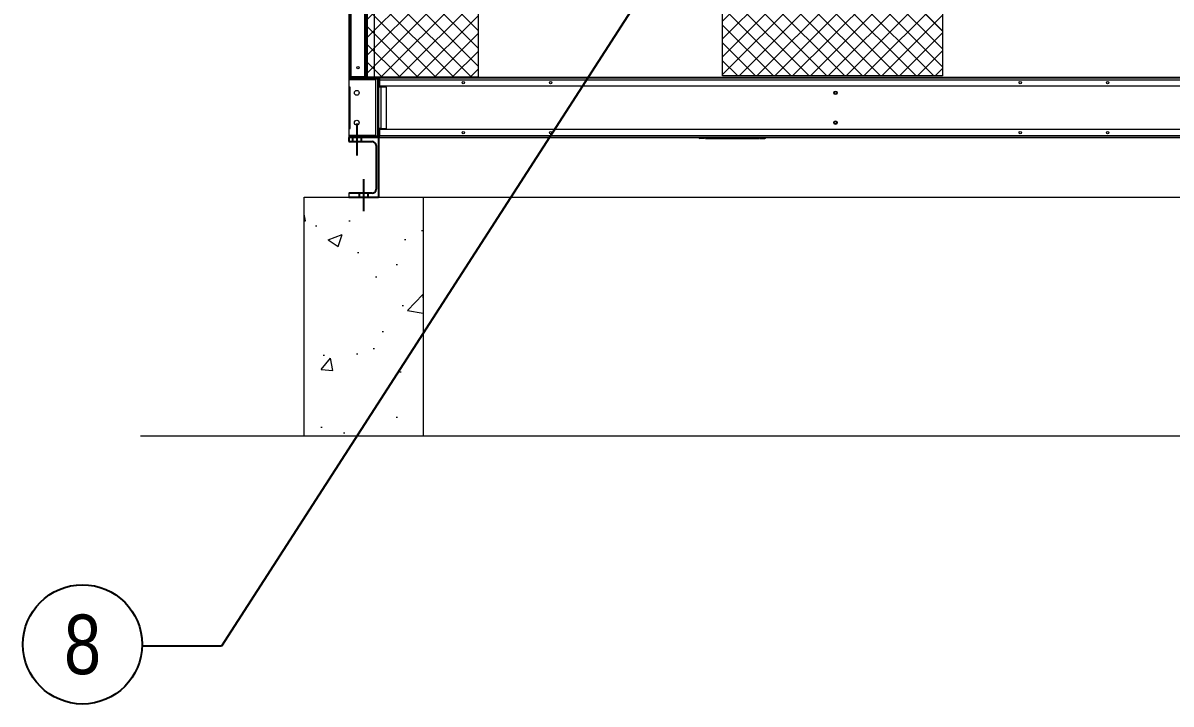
# Model space of a CAD drawing. Header units: millimetres. Extents: x 15155 to 44563, y 13060 to 33855.
# Drawn here: x 33153 to 36043, y 19218 to 20931 of the extents above; entities that cross this region are included whole.
import ezdxf
from ezdxf import colors
from ezdxf.entities.mleader import LeaderData, LeaderLine
from ezdxf.enums import TextEntityAlignment as Align
from ezdxf.math import Vec2, Vec3

# ---------------------------------------------------------------- set-up
doc = ezdxf.new("R2010")
doc.units = ezdxf.units.MM
doc.linetypes.add('CENTERX2', pattern=[4, 2.5, -0.5, 0.5, -0.5])
for name, color, linetype in [('냉각탑_dim', 1, 'Continuous'), ('냉각탑_text', 3, 'Continuous'), ('냉각탑_기초', 23, 'Continuous')]:
    doc.layers.add(name, color=color, linetype=linetype)
doc.styles.get("Standard").update_dxf_attribs({"font": 'arial.ttf'})
pattern_1 = [(45, (-1429928.074, -467572.614), (-22.4506403, 22.4506403), []), (135, (-1429928.074, -467572.614), (-22.4506403, -22.4506403), [])]

# ---------------------------------------------------------------- blocks, each defined once
blk = doc.blocks.new('2')
at = {"lineweight": 5}
h = blk.add_hatch(dxfattribs=at)
h.set_pattern_fill('ANSI37', scale=10)
h.set_pattern_definition(pattern_1)
h.paths.add_polyline_path([(34298.7, 20794.4), (34298.7, 22910.8), (34017.2, 22910.8), (34017.2, 20794.4)])
at = {"lineweight": 20}
h = blk.add_hatch(dxfattribs=at)
h.set_pattern_fill('ANSI37', scale=50)
h.set_pattern_definition([(45, (-1429928.07, -467572.61), (-112.253202, 112.253202), []), (135, (-1429928.07, -467572.61), (-112.253202, -112.253202), [])])
h.paths.add_polyline_path([(35467.7, 20797.8), (35467.7, 22914.2), (34913.9, 22914.2), (34913.9, 20797.8)])
at = {"lineweight": 5}
h = blk.add_hatch(dxfattribs=at)
h.set_pattern_fill('ANSI37', scale=10)
h.set_pattern_definition(pattern_1)
h.paths.add_polyline_path([(35467.7, 20797.8), (35467.7, 22914.2), (34913.9, 22914.2), (34913.9, 20797.8)])
at = {"color": 7, "lineweight": 20}
for p, q in [((33973.2, 24241.1), (33973.2, 20796.5)), ((33975.2, 24241.1), (33975.2, 20796.5)), ((33978.6, 24241.1), (33978.6, 20796.5)), ((34013.8, 20796.5), (34013.8, 24241.1)), ((34017.2, 20798.2), (34017.2, 22910.8)), ((34020.2, 20794.4), (37526.2, 20794.4)), ((34041, 20792.8), (37505.4, 20792.8)), ((37495.6, 20787.6), (34050.8, 20787.6)), ((34050.8, 20772.8), (37495.6, 20772.8)), ((37495.6, 20662.8), (34050.8, 20662.8)), ((34050.8, 20648), (37495.6, 20648)), ((34050.8, 20642.8), (37495.6, 20642.8))]:
    blk.add_line(p, q, dxfattribs=at)
at = {"color": 7, "lineweight": 20, "ltscale": 0.135166}
blk.add_line((34020.6, 20794.4), (34020.6, 21118.8), dxfattribs=at)
at = {"color": 7, "lineweight": 20, "ltscale": 0.134725}
blk.add_line((34037.2, 21118.8), (34037.2, 20795.4), dxfattribs=at)
at = {"color": 7, "lineweight": 20, "ltscale": 0.002}
blk.add_line((33973.2, 20796.5), (33973.2, 20791.7), dxfattribs=at)
at = {"color": 7, "lineweight": 20, "ltscale": 0.000874532}
blk.add_line((33975.3, 20796.5), (33973.2, 20796.5), dxfattribs=at)
at = {"lineweight": 20}
for p in [(33973.2, 20791.7), (34046.2, 20642.8)]:
    blk.add_line(p, (33973.2, 20642.8), dxfattribs=at)
at = {"color": 7, "lineweight": 20, "ltscale": 0.02775}
for p, q in [((34041, 20787.8), (33974.4, 20787.8)), ((33974.4, 20647.8), (34041, 20647.8))]:
    blk.add_line(p, q, dxfattribs=at)
at = {"color": 7, "lineweight": 20, "ltscale": 0.007583}
for p, q in [((33974.4, 20769.6), (33974.4, 20787.8)), ((34048.2, 20787.8), (34048.2, 20769.6)), ((33974.4, 20647.8), (33974.4, 20666)), ((34048.2, 20666), (34048.2, 20647.8))]:
    blk.add_line(p, q, dxfattribs=at)
at = {"color": 7, "lineweight": 20, "ltscale": 0.001417}
blk.add_line((33978.6, 20796.5), (33975.2, 20796.5), dxfattribs=at)
at = {"color": 7, "lineweight": 20, "ltscale": 0.000708908}
blk.add_line((33975.2, 20794.8), (33975.2, 20796.5), dxfattribs=at)
at = {"color": 7, "lineweight": 20, "ltscale": 0.000832794}
blk.add_line((33975.2, 20794.8), (33977.2, 20794.8), dxfattribs=at)
at = {"color": 7, "lineweight": 20, "ltscale": 0.026917}
for p, q in [((33976.4, 20792.8), (34041, 20792.8)), ((34041, 20789.6), (33976.4, 20789.6)), ((34041, 20646), (33976.4, 20646)), ((33976.4, 20642.8), (34041, 20642.8))]:
    blk.add_line(p, q, dxfattribs=at)
at = {"color": 7, "lineweight": 20, "ltscale": 0.000832753}
blk.add_line((33976.6, 20794.8), (33976.6, 20792.8), dxfattribs=at)
at = {"color": 7, "lineweight": 20, "ltscale": 0.00075073}
blk.add_line((33976.6, 20789.6), (33976.6, 20787.8), dxfattribs=at)
at = {"color": 7, "lineweight": 20, "ltscale": 0.000708333}
blk.add_line((33977.2, 20794.8), (33977.2, 20796.5), dxfattribs=at)
at = {"color": 7, "lineweight": 20, "ltscale": 0.01525}
blk.add_line((33977.2, 20794.8), (34013.8, 20794.8), dxfattribs=at)
at = {"color": 7, "lineweight": 20, "ltscale": 0.014667}
blk.add_line((33978.6, 20796.5), (34013.8, 20796.5), dxfattribs=at)
at = {"color": 7, "lineweight": 20, "ltscale": 0.000833333}
for p, q in [((34011.8, 20792.8), (34011.8, 20794.8)), ((33976.4, 20769.6), (33974.4, 20769.6)), ((33974.4, 20666), (33976.4, 20666)), ((34868.7, 20640.8), (34868.7, 20642.8)), ((35008.7, 20640.8), (35008.7, 20642.8))]:
    blk.add_line(p, q, dxfattribs=at)
at = {"color": 7, "lineweight": 20, "ltscale": 0.000749999}
for p, q in [((34011.8, 20787.8), (34011.8, 20789.6)), ((34015.2, 20787.8), (34015.2, 20789.6)), ((34017.2, 20787.8), (34017.2, 20789.6)), ((34020.6, 20787.8), (34020.6, 20789.6))]:
    blk.add_line(p, q, dxfattribs=at)
at = {"color": 7, "lineweight": 20, "ltscale": 0.001131}
blk.add_line((34016.5, 20796.5), (34013.8, 20796.5), dxfattribs=at)
at = {"color": 7, "lineweight": 20, "ltscale": 0.000708334}
blk.add_line((34013.8, 20794.8), (34013.8, 20796.5), dxfattribs=at)
at = {"color": 7, "lineweight": 20, "ltscale": 0.000958273}
blk.add_line((34015.2, 20792.8), (34015.2, 20795.1), dxfattribs=at)
at = {"color": 7, "lineweight": 20, "ltscale": 0.000414935}
blk.add_line((34016.2, 20795.8), (34015.5, 20796.5), dxfattribs=at)
at = {"color": 7, "lineweight": 20, "ltscale": 0.00225}
blk.add_line((34017.2, 20792.8), (34017.2, 20798.2), dxfattribs=at)
at = {"color": 7, "lineweight": 20, "ltscale": 9.12608e-06}
blk.add_line((34017.2, 20798.2), (34017.2, 20798.2), dxfattribs=at)
at = {"color": 7, "lineweight": 20, "ltscale": 0.000666667}
blk.add_line((34020.2, 20792.8), (34020.2, 20794.4), dxfattribs=at)
at = {"color": 7, "lineweight": 20, "ltscale": 0.001532}
for p, q in [((34044.7, 20789.6), (34041, 20789.6)), ((34044.7, 20646), (34041, 20646))]:
    blk.add_line(p, q, dxfattribs=at)
at = {"color": 7, "lineweight": 20, "ltscale": 0.00075}
for p, q in [((34041, 20787.8), (34041, 20789.6)), ((34048.2, 20787.8), (34048.2, 20789.6)), ((34041, 20647.8), (34041, 20646)), ((34048.2, 20647.8), (34048.2, 20646))]:
    blk.add_line(p, q, dxfattribs=at)
at = {"color": 7, "lineweight": 20, "ltscale": 0.058333}
blk.add_line((34041, 20647.8), (34041, 20787.8), dxfattribs=at)
at = {"color": 7, "lineweight": 20, "ltscale": 0.000699693}
blk.add_line((34045.3, 20790.5), (34043.9, 20789.6), dxfattribs=at)
at = {"color": 7, "lineweight": 20, "ltscale": 1.30533e-05}
blk.add_line((34046.2, 20787.6), (34046.2, 20787.6), dxfattribs=at)
at = {"color": 7, "lineweight": 20, "ltscale": 0.058167}
blk.add_line((34046.2, 20648), (34046.2, 20787.6), dxfattribs=at)
at = {"color": 7, "lineweight": 20, "ltscale": 0.001083}
for p, q in [((34048.2, 20789.6), (34050.8, 20789.6)), ((34048.2, 20787.8), (34050.8, 20787.8)), ((34048.2, 20647.8), (34050.8, 20647.8)), ((34048.2, 20646), (34050.8, 20646))]:
    blk.add_line(p, q, dxfattribs=at)
at = {"color": 7, "lineweight": 20, "ltscale": 0.002167}
for p, q in [((34050.8, 20792.8), (34050.8, 20787.6)), ((33973.2, 20769.6), (33976.4, 20769.6)), ((34053.4, 20769.6), (34048.2, 20769.6)), ((34053.4, 20666), (34048.2, 20666)), ((34050.8, 20642.8), (34050.8, 20648))]:
    blk.add_line(p, q, dxfattribs=at)
at = {"color": 7, "lineweight": 20, "ltscale": 0.006167}
for p, q in [((34050.8, 20787.6), (34050.8, 20772.8)), ((34068.2, 20769.6), (34053.4, 20769.6)), ((34053.4, 20666), (34068.2, 20666)), ((34050.8, 20662.8), (34050.8, 20648))]:
    blk.add_line(p, q, dxfattribs=at)
at = {"color": 7, "lineweight": 20, "ltscale": 0.001334}
blk.add_line((33973.2, 20772.8), (33973.2, 20769.6), dxfattribs=at)
at = {"color": 7, "lineweight": 20, "ltscale": 0.001333}
for p, q in [((33973.2, 20772.8), (33974.4, 20772.8)), ((34051.4, 20769.6), (34051.4, 20772.8)), ((34053.4, 20772.8), (34053.4, 20769.6)), ((33973.2, 20666), (33973.2, 20662.8)), ((33973.2, 20666), (33974.4, 20666)), ((33973.2, 20666), (33974.4, 20666)), ((34048.2, 20666), (34051.4, 20666)), ((34051.4, 20662.8), (34051.4, 20666)), ((34053.4, 20666), (34053.4, 20662.8)), ((33973.2, 20662.8), (33974.4, 20662.8))]:
    blk.add_line(p, q, dxfattribs=at)
at = {"color": 7, "lineweight": 20, "ltscale": 0.043167}
for p, q in [((33976.4, 20666), (33976.4, 20769.6)), ((34048.2, 20769.6), (34048.2, 20666)), ((34053.4, 20769.6), (34053.4, 20666)), ((34068.2, 20666), (34068.2, 20769.6))]:
    blk.add_line(p, q, dxfattribs=at)
at = {"color": 7, "lineweight": 20, "ltscale": 0.000167165}
blk.add_line((34048.2, 20769.6), (34048.6, 20769.6), dxfattribs=at)
at = {"color": 1, "linetype": 'CENTERX2', "ltscale": 50}
for p, q in [((33994.2, 20597.8), (33994.2, 20677.8)), ((34010.7, 20457.8), (34010.7, 20537.8))]:
    blk.add_line(p, q, dxfattribs=at)
at = {"color": 7, "lineweight": 20, "ltscale": 0.000834114}
blk.add_line((34046.2, 20664.8), (34048.2, 20664.8), dxfattribs=at)
at = {"color": 7, "lineweight": 25, "ltscale": 0.008333}
blk.add_line((33973.2, 20642.8), (33973.2, 20632.8), dxfattribs=at)
at = {"color": 7, "lineweight": 25, "ltscale": 0.125}
for p, q in [((34048.2, 20642.8), (33973.2, 20642.8)), ((33973.2, 20492.8), (34048.2, 20492.8))]:
    blk.add_line(p, q, dxfattribs=at)
at = {"color": 7, "lineweight": 20, "ltscale": 0.027746}
blk.add_line((34041, 20647.8), (33974.4, 20647.8), dxfattribs=at)
at = {"color": 7, "lineweight": 20, "ltscale": 0.280701}
for p, q in [((33974.6, 20642.8), (34009.8, 20642.8)), ((34009.8, 20642.8), (34017.2, 20642.8)), ((34215.2, 20642.8), (34017.2, 20642.8)), ((34051.4, 20642.8), (37191, 20642.8)), ((34315.2, 20642.8), (34215.2, 20642.8)), ((37225.2, 20642.8), (34315.2, 20642.8))]:
    blk.add_line(p, q, dxfattribs=at)
at = {"color": 7, "lineweight": 20, "ltscale": 5.84498e-05}
blk.add_line((33975.2, 20642.9), (33975.2, 20642.8), dxfattribs=at)
at = {"color": 7, "lineweight": 20, "ltscale": 0.000499186}
blk.add_line((33976.4, 20642.8), (33975.2, 20642.8), dxfattribs=at)
at = {"color": 7, "lineweight": 20, "ltscale": 0.00074927}
for p, q in [((33976.6, 20647.8), (33976.6, 20646)), ((34017.2, 20647.8), (34017.2, 20646))]:
    blk.add_line(p, q, dxfattribs=at)
for p, q in [((33983.2, 20632.8), (33983.2, 20642.8)), ((34005.2, 20632.8), (34005.2, 20642.8)), ((33999.7, 20492.8), (33999.7, 20502.8)), ((34021.7, 20492.8), (34021.7, 20502.8))]:
    blk.add_line(p, q)
at = {"color": 7, "lineweight": 20, "ltscale": 0.000750001}
blk.add_line((34011.8, 20646), (34011.8, 20647.8), dxfattribs=at)
at = {"color": 7, "lineweight": 20, "ltscale": 0.0006674}
blk.add_line((34015.2, 20646.2), (34015.2, 20647.8), dxfattribs=at)
at = {"color": 7, "lineweight": 20, "ltscale": 2.54818e-05}
blk.add_line((34015.2, 20646.1), (34015.2, 20646.2), dxfattribs=at)
at = {"color": 7, "lineweight": 20, "ltscale": 0.000666668}
blk.add_line((34018.9, 20647.8), (34018.9, 20646.2), dxfattribs=at)
at = {"color": 7, "lineweight": 20, "ltscale": 8.33333e-05}
blk.add_line((34018.9, 20646), (34018.9, 20646.2), dxfattribs=at)
at = {"color": 7, "lineweight": 20, "ltscale": 0.009208}
blk.add_line((34018.9, 20646.2), (34041, 20646.2), dxfattribs=at)
at = {"color": 7, "lineweight": 20, "ltscale": 0.004083}
blk.add_line((34041, 20642.8), (34050.8, 20642.8), dxfattribs=at)
at = {"color": 7, "lineweight": 20, "ltscale": 0.000699695}
blk.add_line((34045.3, 20645), (34043.9, 20646), dxfattribs=at)
at = {"color": 7, "lineweight": 20, "ltscale": 0.000967382}
blk.add_line((34045.9, 20646.2), (34048.2, 20646.2), dxfattribs=at)
at = {"ltscale": 25}
blk.add_line((34048.2, 20642.8), (34048.2, 20492.8), dxfattribs=at)
at = {"color": 7, "lineweight": 20, "ltscale": 2.13171e-06}
blk.add_line((34851.7, 20642.8), (34851.7, 20642.8), dxfattribs=at)
at = {"color": 7, "lineweight": 20, "ltscale": 0.004833}
for p, q in [((34868.7, 20640.8), (34857.1, 20640.8)), ((35008.7, 20640.8), (35020.3, 20640.8))]:
    blk.add_line(p, q, dxfattribs=at)
at = {"color": 7, "lineweight": 20, "ltscale": 0.000834981}
for p, q in [((34870.7, 20640.8), (34870.7, 20642.8)), ((35006.7, 20640.8), (35006.7, 20642.8))]:
    blk.add_line(p, q, dxfattribs=at)
at = {"color": 7, "lineweight": 20, "ltscale": 0.056667}
blk.add_line((34870.7, 20640.8), (35006.7, 20640.8), dxfattribs=at)
at = {"color": 7, "lineweight": 20, "ltscale": 7.17165e-06}
blk.add_line((34907.5, 20642.8), (34907.5, 20642.8), dxfattribs=at)
at = {"color": 7, "lineweight": 20, "ltscale": 7.33296e-06}
blk.add_line((34918.3, 20642.8), (34918.4, 20642.8), dxfattribs=at)
at = {"color": 7, "lineweight": 20, "ltscale": 2.15275e-06}
blk.add_line((35025.7, 20642.8), (35025.7, 20642.8), dxfattribs=at)
at = {"color": 7, "lineweight": 25, "ltscale": 0.05125}
for p, q in [((33973.2, 20632.8), (34031.7, 20632.8)), ((34031.7, 20502.8), (33973.2, 20502.8))]:
    blk.add_line(p, q, dxfattribs=at)
at = {"color": 7, "lineweight": 25, "ltscale": 0.091667}
blk.add_line((34041.7, 20622.8), (34041.7, 20512.8), dxfattribs=at)
at = {"color": 7, "lineweight": 15, "ltscale": 0.0625}
blk.add_line((33973.2, 20502.8), (33973.2, 20492.8), dxfattribs=at)
at = {"lineweight": 5}
blk.add_line((34048.2, 20492.8), (37498.2, 20492.8), dxfattribs=at)
at = {"color": 0, "lineweight": 20}
for points in [[(34017.2, 22910.8), (34298.7, 22910.8), (34298.7, 20794.4), (34017.2, 20794.4)], [(34913.9, 22914.2), (35467.7, 22914.2), (35467.7, 20797.8), (34913.9, 20797.8)]]:
    blk.add_lwpolyline(points, close=True, dxfattribs=at)
at = {"color": 7, "lineweight": 20}
for centre, radius in [((33996.2, 20818.8), 3), ((34261.2, 20780.8), 3), ((34481.2, 20780.8), 3), ((35663.2, 20780.8), 3), ((35883.2, 20780.8), 3), ((33993.2, 20755.3), 6), ((35198.2, 20755.3), 4.5), ((35198.2, 20755.3), 3), ((33993.2, 20680.3), 6), ((35198.2, 20680.3), 4.5), ((35198.2, 20680.3), 3), ((34261.2, 20654.8), 3), ((34481.2, 20654.8), 3), ((35663.2, 20654.8), 3), ((35883.2, 20654.8), 3)]:
    blk.add_circle(centre, radius, dxfattribs=at)
for centre, radius, start, end in [((33976.4, 20787.6), 5.2, 90, 127.9754), ((33976.6, 20798.2), 3.4, 210, 245.684), ((33976.4, 20787.6), 2, 90, 174.2608), ((33978.6, 20798.2), 3.4, 210, 245.684), ((34011.8, 20798.2), 3.4, 270, 271.0617), ((34013.8, 20798.2), 3.4, 270, 0), ((34042.2, 20786.8), 10, 163.7293, 174.2608), ((34042.2, 20786.8), 10, 120, 130.5358), ((34042.2, 20786.8), 4.5, 141.5215, 167.16), ((34041, 20787.6), 5.2, 0, 90), ((34042.2, 20786.8), 4.5, 332.7338, 35.0776), ((33976.4, 20648), 5.2, 232.0246, 270), ((33976.4, 20648), 2, 185.7391, 270), ((34011.8, 20646.2), 3.4, 270, 270.9278), ((34011.8, 20646.2), 3.4, 356.6277, 0), ((34013.2, 20646.2), 2.04, 354.372, 359.993), ((34041, 20648), 5.2, 270, 0), ((34857.1, 20644.2), 3.4, 204.2426, 270), ((34857.1, 20644.2), 1.4, 267.8184, 270), ((35020.3, 20644.2), 3.4, 270, 335.7574), ((35020.3, 20644.2), 1.4, 270, 272.1991), ((35165.9, 20648), 5.2, 269.7408, 270), ((35230.5, 20648), 5.2, 270, 270.2592)]:
    blk.add_arc(centre, radius, start, end, dxfattribs=at)
at = {"color": 7, "lineweight": 25}
for centre, start, end in [((34031.7, 20622.8), 0, 90), ((34031.7, 20512.8), 270, 0)]:
    blk.add_arc(centre, 10, start, end, dxfattribs=at)
at = {"color": 7, "lineweight": 20}
blk.add_open_spline([(34016.5, 20796.5), (34016.8, 20796.8), (34017, 20797.2), (34017.2, 20797.5), (34017.2, 20797.8), (34017.2, 20798.2)], degree=5, dxfattribs=at)
for points in [[(34044.7, 20789.6), (34045.2, 20789.2), (34045.6, 20788.9), (34046, 20788.5), (34046.2, 20788.1), (34046.2, 20787.7), (34046.2, 20787.7), (34046.2, 20787.6), (34046.2, 20787.6)], [(34044.7, 20646), (34045.2, 20646.3), (34045.6, 20646.7), (34046, 20647), (34046.2, 20647.5), (34046.2, 20647.9), (34046.2, 20647.9), (34046.2, 20647.9), (34046.2, 20648)]]:
    blk.add_open_spline(points, degree=5, knots=[0, 0, 0, 0, 0, 0, 6.96855, 6.96855, 6.96855, 7.688136, 7.688136, 7.688136, 7.688136, 7.688136, 7.688136], dxfattribs=at)

msp = doc.modelspace()

# ---------------------------------------------------------------- hatches: boundary and pattern name
at = {"layer": '냉각탑_기초', "lineweight": 20, "ltscale": 30}
h = msp.add_hatch(dxfattribs=at)
h.set_pattern_fill('AR-CONC', color=256, scale=50, style=0)
h.set_pattern_definition([(50, (19232.2, 3951.46), (358.63, -31.376), [37.5, -412.5]), (355, (19232.2, 3951.46), (-69.3757, 376.096), [30, -330]), (100.4514, (19262.1, 3948.85), (289.2547, 344.72), [31.87, -350.571]), (46.1842, (19232.2, 4051.46), (533.6205, -82.7595), [56.25, -618.75]), (96.6356, (19276.67, 4044.57), (467.331, 487.059), [47.805, -525.856]), (351.1842, (19232.2, 4051.46), (467.331, 487.059), [45, -495]), (21, (19282.2, 4026.46), (298.4535, -201.3094), [37.5, -412.5]), (326, (19282.2, 4026.46), (121.6577, 362.575), [30, -330]), (71.4514, (19307.08, 4009.7), (420.1113, 161.265), [31.87, -350.571]), (37.5, (19232.2, 3951.46), (6.0799, 166.4469), [0, -326, 0, -335, 0, -331.25]), (7.5, (19232.2, 3951.46), (131.5348, 197.2059), [0, -191, 0, -318.5, 0, -126.25]), (327.5, (19120.7, 3951.46), (266.9112, -11.2774), [0, -125, 0, -390, 0, -517.5]), (317.5, (19070.7, 3951.46), (291.593, 50.0525), [0, -162.5, 0, -259, 0, -367.5])])
h.paths.add_polyline_path([(34160.7, 20492.8), (33860.7, 20492.8), (33860.7, 19892.8), (34160.7, 19892.8)])

# ---------------------------------------------------------------- linework, layer by layer
at = {"layer": '냉각탑_dim', "linetype": 'ByBlock', "lineweight": -3}
msp.add_circle((33302.9, 19367.8), 150, dxfattribs=at)
at = {"layer": '냉각탑_기초', "lineweight": 20, "ltscale": 30}
msp.add_line((33448.6, 19892.8), (38206.7, 19892.8), dxfattribs=at)
msp.add_lwpolyline([(33860.7, 19892.8), (33860.7, 20492.8), (34160.7, 20492.8), (34160.7, 19892.8)], dxfattribs=at)

# ---------------------------------------------------------------- block references
msp.add_blockref('2', (0, 0))

# ---------------------------------------------------------------- texts
at = {"layer": '냉각탑_text', "width": 0.8}
msp.add_text('8', height=150, dxfattribs=at).set_placement((33302.9, 19367.8), align=Align.MIDDLE_CENTER)

# ---------------------------------------------------------------- leaders
at = {"layer": '냉각탑_dim', "lineweight": -3}
ml = msp.add_multileader_mtext('Standard', dxfattribs=at)
ml.set_content('')
ml.set_leader_properties(color=256)
ml.build(insert=Vec2(0, 0))
ml.multileader.update_dxf_attribs({"text_right_attachment_type": 6, "dogleg_length": 5, "arrow_head_size": 199.5, "scale": 30})
ctx = ml.context
ctx.base_point, ctx.scale, ctx.char_height, ctx.arrow_head_size, ctx.landing_gap_size, ctx.plane_origin = Vec3(33452.9, 19363.1), 30, 7.18, 199.5, 3.59, Vec3(34957.8, 19688.8)
ctx.right_attachment, ctx.text_align_type = 6, 2
notes = []
notes.append((ctx, [(0, (1, 1, 0), (33652.4, 19363.1), (-1, 0), 199.5, [(0, [(34827.7, 21185.7)], 0, [])])]))
ctx.mtext, ml.multileader.dxf.content_type = None, 0
for ctx, leaders in notes:
    for number, flags, end, landing, length, lines in leaders:
        leader = LeaderData()
        leader.index, (leader.has_last_leader_line, leader.has_dogleg_vector, leader.attachment_direction) = number, flags
        leader.last_leader_point, leader.dogleg_vector, leader.dogleg_length = Vec3(end), Vec3(landing), length
        for number, points, colour, breaks in lines:
            line = LeaderLine()
            line.index, line.vertices, line.color, line.breaks = number, Vec3.list(points), colors.encode_raw_color(colour), breaks
            leader.lines.append(line)
        ctx.leaders.append(leader)

doc.saveas('drawing.dxf')
